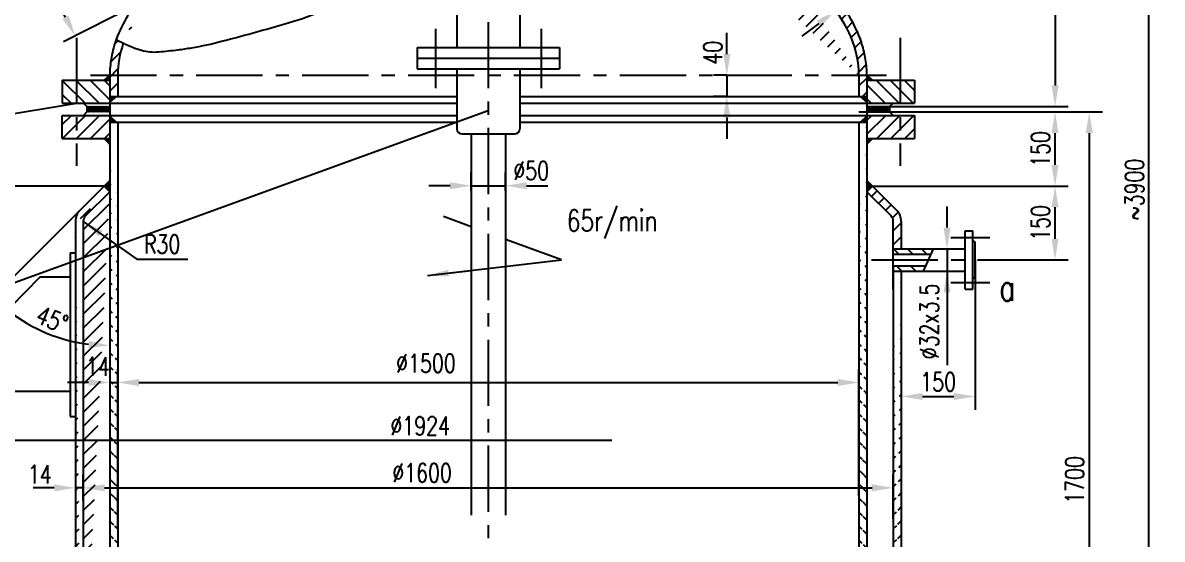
# Model space of a CAD drawing. Extents: x -8296 to 120, y 3711 to 9655.
# Drawn here: x -7070 to -4918, y 6531 to 7506 of the extents above; entities that cross this region are included whole.
import ezdxf

# ---------------------------------------------------------------- set-up
doc = ezdxf.new("R2010")
doc.units = 0
doc.header["$LTSCALE"] = 100
doc.header["$MEASUREMENT"] = 0
doc.linetypes.add('CENTER', pattern=[2, 1.25, -0.25, 0.25, -0.25])
doc.layers.get('0').update_dxf_attribs({"linetype": 'CONTINUOUS'})
doc.layers.get('DEFPOINTS').update_dxf_attribs({"linetype": 'CONTINUOUS'})
for name, color, linetype in [('1', 1, 'CENTER'), ('4', 7, 'CONTINUOUS'), ('5', 6, 'CONTINUOUS')]:
    doc.layers.add(name, color=color, linetype=linetype)
doc.styles.add('ROMANS', font='romans', dxfattribs={"width": 0.75})
doc.styles.get("Standard").update_dxf_attribs({"font": 'txt', "width": 0.75, "bigfont": 'hztxt'})
doc.dimstyles.new('ISO-25', dxfattribs={"dimtxt": 3, "dimasz": 2.5, "dimexe": 1.25, "dimexo": 0, "dimtad": 1, "dimdsep": 46, "dimtxsty": 'Standard', "dimcen": 2.5, "dimadec": 0, "dimazin": 0, "dimtfac": 1, "dimtmove": 0, "dimatfit": 3, "dimfxl": 0, "dimarcsym": 0})
doc.dimstyles.get("Standard").update_dxf_attribs({"dimtxt": 0.18, "dimasz": 0.18, "dimexe": 0.18, "dimexo": 0.0625, "dimgap": 0.09, "dimtad": 0, "dimtih": 1, "dimtoh": 1, "dimdec": 4, "dimzin": 0, "dimdsep": 46, "dimtxsty": 'Standard', "dimcen": 0.09, "dimadec": 0, "dimazin": 0, "dimtfac": 1, "dimtdec": 4, "dimtofl": 0, "dimtmove": 0, "dimatfit": 3, "dimfxl": 0, "dimtolj": 1, "dimtzin": 0, "dimarcsym": 0})
pattern_1 = [(45, (-1491.812829333329, -42.4829547601712), (-13.25825214724776, 13.25825214724777), [])]
pattern_2 = [(135, (-1491.812829333329, -42.4829547601712), (-13.25825214724777, -13.25825214724776), [])]
pattern_3 = [(45, (-1491.812829333329, -42.4829547601712), (-0.8838834764831843, 0.8838834764831844), []), (135, (-1491.812829333329, -42.4829547601712), (-0.8838834764831844, -0.8838834764831843), [])]

# ---------------------------------------------------------------- blocks, each defined once
blk = doc.blocks.new('*D1')
at = {"layer": '5', "color": 0, "lineweight": -2}
for p, q in [((-6223.390262333329, 7188.661014239829), (-6223.390262333329, 7223.546103239829)), ((-6158.710262333327, 7188.661014239829), (-6158.710262333327, 7223.546103239829)), ((-6263.390262333329, 7198.546103239829), (-6303.390262333329, 7198.546103239829)), ((-6223.390262333329, 7198.546103239829), (-6158.710262333327, 7198.546103239829)), ((-6118.710262333327, 7198.546103239829), (-6078.710262333327, 7198.546103239829))]:
    blk.add_line(p, q, dxfattribs=at)
at = {"layer": '5', "color": 0}
for points in [[(-6263.390262333329, 7205.212769906496), (-6263.390262333329, 7191.879436573162), (-6223.390262333329, 7198.546103239829)], [(-6118.710262333327, 7205.212769906496), (-6118.710262333327, 7191.879436573162), (-6158.710262333327, 7198.546103239829)]]:
    blk.add_solid(points, dxfattribs=at)
at = {"layer": 'DEFPOINTS', "color": 0}
for p in [(-6223.390262333329, 7188.661014239829), (-6158.710262333327, 7198.546103239829), (-6158.710262333327, 7188.661014239829)]:
    blk.add_point(p, dxfattribs=at)
at = {"layer": '5', "color": 0, "insert": (-6110.077160333327, 7227.036592239829), "char_height": 35, "attachment_point": 5, "style": 'ROMANS'}
blk.add_mtext('\\A1;%%c50', dxfattribs=at)
blk = doc.blocks.new('*D8')
at = {"layer": '5', "color": 0, "lineweight": -2}
for p, q in [((-6891.050262333327, 6554.36632473158), (-6891.050262333327, 6851.886515239828)), ((-5491.050262333329, 6612.774060928835), (-5491.050262333329, 6851.886515239828)), ((-6851.050262333327, 6826.886515239828), (-5531.050262333329, 6826.886515239828))]:
    blk.add_line(p, q, dxfattribs=at)
at = {"layer": '5', "color": 0}
for points in [[(-6851.050262333327, 6833.553181906495), (-6851.050262333327, 6820.219848573161), (-6891.050262333327, 6826.886515239828)], [(-5531.050262333329, 6833.553181906495), (-5531.050262333329, 6820.219848573161), (-5491.050262333329, 6826.886515239828)]]:
    blk.add_solid(points, dxfattribs=at)
at = {"layer": 'DEFPOINTS', "color": 0}
for p in [(-5491.050262333329, 6826.886515239828), (-5491.050262333329, 6612.774060928835), (-6891.050262333327, 6554.36632473158)]:
    blk.add_point(p, dxfattribs=at)
at = {"layer": '5', "color": 0, "insert": (-6308.853445333327, 6863.193685239828), "char_height": 35, "attachment_point": 5, "style": 'ROMANS'}
blk.add_mtext('\\A1;%%c1500', dxfattribs=at)
blk = doc.blocks.new('*D9')
at = {"layer": '5', "color": 0, "lineweight": -2}
for p, q in [((-6891.050262333327, 6826.886515239828), (-6891.050262333327, 6851.886515239828)), ((-6946.050262333327, 6826.886515239828), (-6986.050262333327, 6826.886515239828)), ((-6906.050262333327, 6832.092056615066), (-6906.050262333327, 6801.886515239828)), ((-6906.050262333327, 6826.886515239828), (-6891.050262333327, 6826.886515239828)), ((-6851.050262333327, 6826.886515239828), (-6811.050262333327, 6826.886515239828))]:
    blk.add_line(p, q, dxfattribs=at)
at = {"layer": '5', "color": 0}
for points in [[(-6946.050262333327, 6833.553181906495), (-6946.050262333327, 6820.219848573161), (-6906.050262333327, 6826.886515239828)], [(-6851.050262333327, 6833.553181906495), (-6851.050262333327, 6820.219848573161), (-6891.050262333327, 6826.886515239828)]]:
    blk.add_solid(points, dxfattribs=at)
at = {"layer": 'DEFPOINTS', "color": 0}
for p in [(-6906.050262333327, 6832.092056615066), (-6891.050262333327, 6826.886515239828), (-6891.050262333327, 6826.886515239828)]:
    blk.add_point(p, dxfattribs=at)
at = {"layer": '5', "color": 0, "insert": (-6928.480783333327, 6857.056830239829), "char_height": 35, "attachment_point": 5, "style": 'ROMANS'}
blk.add_mtext('\\A1;14', dxfattribs=at)
blk = doc.blocks.new('*D10')
at = {"layer": '5', "color": 0, "lineweight": -2}
for p, q in [((-6956.050262333329, 6604.1622729408), (-6956.050262333329, 6652.945834239829)), ((-5426.050262333327, 6569.688519565563), (-5426.050262333327, 6652.945834239829)), ((-6916.050262333329, 6627.945834239829), (-5466.050262333327, 6627.945834239829))]:
    blk.add_line(p, q, dxfattribs=at)
at = {"layer": '5', "color": 0}
for points in [[(-6916.050262333329, 6634.612500906496), (-6916.050262333329, 6621.279167573162), (-6956.050262333329, 6627.945834239829)], [(-5466.050262333327, 6634.612500906496), (-5466.050262333327, 6621.279167573162), (-5426.050262333327, 6627.945834239829)]]:
    blk.add_solid(points, dxfattribs=at)
at = {"layer": 'DEFPOINTS', "color": 0}
for p in [(-5426.050262333327, 6627.945834239829), (-6956.050262333329, 6604.1622729408), (-5426.050262333327, 6569.688519565563)]:
    blk.add_point(p, dxfattribs=at)
at = {"layer": '5', "color": 0, "insert": (-6316.245695333328, 6656.440672239829), "char_height": 35, "attachment_point": 5, "style": 'ROMANS'}
blk.add_mtext('\\A1;%%c1600', dxfattribs=at)
blk = doc.blocks.new('*D11')
at = {"layer": '5', "color": 0, "lineweight": -2}
for p, q in [((-6956.050262333329, 6627.945834239829), (-6956.050262333329, 6652.945834239829)), ((-6971.050262333327, 6633.1997599408), (-6971.050262333327, 6602.945834239829)), ((-7011.050262333327, 6627.945834239829), (-7051.050262333327, 6627.945834239829)), ((-6956.050262333329, 6627.945834239829), (-6971.050262333327, 6627.945834239829)), ((-6916.050262333329, 6627.945834239829), (-6876.050262333329, 6627.945834239829))]:
    blk.add_line(p, q, dxfattribs=at)
at = {"layer": '5', "color": 0}
for points in [[(-7011.050262333327, 6634.612500906496), (-7011.050262333327, 6621.279167573162), (-6971.050262333327, 6627.945834239829)], [(-6916.050262333329, 6634.612500906496), (-6916.050262333329, 6621.279167573162), (-6956.050262333329, 6627.945834239829)]]:
    blk.add_solid(points, dxfattribs=at)
at = {"layer": 'DEFPOINTS', "color": 0}
for p in [(-6971.050262333327, 6633.1997599408), (-6971.050262333327, 6627.945834239829), (-6956.050262333329, 6627.945834239829)]:
    blk.add_point(p, dxfattribs=at)
at = {"layer": '5', "color": 0, "insert": (-7038.243673333327, 6653.551335239828), "char_height": 35, "attachment_point": 5, "style": 'ROMANS'}
blk.add_mtext('\\A1;14', dxfattribs=at)
blk = doc.blocks.new('*D12')
at = {"layer": '5', "color": 0, "lineweight": -2}
for p, q in [((-6916.656864051125, 7197.858074239827), (-7348.214846143637, 7197.858074239827)), ((-7323.214846143637, 7157.858074239827), (-7323.214846143637, 6837.858074239842)), ((-7232.05026233333, 6797.858074239842), (-7348.214846143637, 6797.858074239842))]:
    blk.add_line(p, q, dxfattribs=at)
at = {"layer": '5', "color": 0}
for points in [[(-7329.881512810304, 7157.858074239827), (-7316.54817947697, 7157.858074239827), (-7323.214846143637, 7197.858074239827)], [(-7329.881512810304, 6837.858074239842), (-7316.54817947697, 6837.858074239842), (-7323.214846143637, 6797.858074239842)]]:
    blk.add_solid(points, dxfattribs=at)
at = {"layer": 'DEFPOINTS', "color": 0}
for p in [(-6916.656864051125, 7197.858074239827), (-7323.214846143637, 6797.858074239842), (-7232.05026233333, 6797.858074239842)]:
    blk.add_point(p, dxfattribs=at)
at = {"layer": '5', "color": 0, "insert": (-7350.714846143639, 6997.858074239833), "char_height": 35, "attachment_point": 5, "rotation": 90, "style": 'ROMANS'}
blk.add_mtext('\\A1;400', dxfattribs=at)
blk = doc.blocks.new('*D13')
at = {"layer": '5', "color": 0, "lineweight": -2}
blk.add_line((-6962.263465768922, 7152.251472522029), (-7144.297912380003, 6970.217025910946), dxfattribs=at)
blk.add_arc((-6906.050262333326, 7208.464675957624), 311.9330578995308, 232.3522324213739, 262.6477675786262, dxfattribs=at)
at = {"layer": '5', "color": 0}
for points in [[(-7100.982783512891, 6956.475511441578), (-7092.178586504417, 6966.488697388806), (-7126.620242850341, 6987.894695440611)], [(-6945.540517471321, 6905.749220435095), (-6946.395401748295, 6892.443321342935), (-6906.050262333327, 6896.531618058094)]]:
    blk.add_solid(points, dxfattribs=at)
at = {"layer": 'DEFPOINTS', "color": 0}
for p in [(-6906.050262333327, 7492.839984957624), (-6906.050262333326, 7208.464675957624), (-6962.263465768922, 7152.251472522029), (-7062.016791283093, 6938.322723536468), (-6906.050262333328, 6008.464675957626)]:
    blk.add_point(p, dxfattribs=at)
at = {"layer": '5', "color": 0, "insert": (-7014.898081208419, 6945.68279539465), "char_height": 35, "attachment_point": 5, "rotation": 337.49999999999955, "style": 'ROMANS'}
blk.add_mtext('\\A1;45°', dxfattribs=at)
blk = doc.blocks.new('*D14')
at = {"layer": '5', "color": 0, "lineweight": -2}
for p, q in [((-7007.870067486721, 7197.858074239827), (-7445.810391333328, 7197.858074239827)), ((-7420.810391333328, 7157.858074239827), (-7420.810391333329, 5947.858074239828)), ((-6935.418798333329, 5907.858074239828), (-7445.810391333329, 5907.858074239828))]:
    blk.add_line(p, q, dxfattribs=at)
at = {"layer": '5', "color": 0}
for points in [[(-7427.477057999995, 7157.858074239827), (-7414.143724666661, 7157.858074239827), (-7420.810391333328, 7197.858074239827)], [(-7427.477057999996, 5947.858074239828), (-7414.143724666662, 5947.858074239828), (-7420.810391333329, 5907.858074239828)]]:
    blk.add_solid(points, dxfattribs=at)
at = {"layer": 'DEFPOINTS', "color": 0}
for p in [(-7007.870067486721, 7197.858074239827), (-7420.810391333329, 5907.858074239828), (-6935.418798333329, 5907.858074239828)]:
    blk.add_point(p, dxfattribs=at)
at = {"layer": '5', "color": 0, "insert": (-7448.31039133333, 6552.858074239827), "char_height": 35, "attachment_point": 5, "rotation": 90, "style": 'ROMANS'}
blk.add_mtext('\\A1;1290', dxfattribs=at)
blk = doc.blocks.new('*D15')
at = {"layer": '5', "color": 0, "lineweight": -2}
for p, q in [((-5324.634252333326, 7119.464675957624), (-5324.634252333326, 7159.464675957624)), ((-5327.674710333327, 7079.464675957624), (-5299.634252333326, 7079.464675957624)), ((-5324.634252333326, 7079.464675957624), (-5324.634252333326, 7037.464675957625)), ((-5327.674710333327, 7037.464675957625), (-5299.634252333326, 7037.464675957625)), ((-5324.634252333326, 6997.464675957625), (-5324.634252333326, 6957.464675957625))]:
    blk.add_line(p, q, dxfattribs=at)
at = {"layer": '5', "color": 0}
for points in [[(-5331.300918999993, 7119.464675957624), (-5317.967585666659, 7119.464675957624), (-5324.634252333326, 7079.464675957624)], [(-5331.300918999993, 6997.464675957625), (-5317.967585666659, 6997.464675957625), (-5324.634252333326, 7037.464675957625)]]:
    blk.add_solid(points, dxfattribs=at)
at = {"layer": 'DEFPOINTS', "color": 0}
for p in [(-5327.674710333327, 7079.464675957624), (-5327.674710333327, 7037.464675957625), (-5324.634252333326, 7037.464675957625)]:
    blk.add_point(p, dxfattribs=at)
at = {"layer": '5', "color": 0, "insert": (-5358.105413333327, 6942.201922239828), "char_height": 35, "attachment_point": 5, "rotation": 90, "style": 'ROMANS'}
blk.add_mtext('\\A1;%%C32x3.5', dxfattribs=at)
blk = doc.blocks.new('*D16')
at = {"layer": '5', "color": 0, "lineweight": -2}
for p, q in [((-5271.602875333327, 7058.464675957624), (-5271.602875333327, 6775.512427239829)), ((-5411.050262333327, 7016.112390160979), (-5411.050262333327, 6775.512427239829)), ((-5371.050262333327, 6800.512427239829), (-5311.602875333327, 6800.512427239829))]:
    blk.add_line(p, q, dxfattribs=at)
at = {"layer": '5', "color": 0}
for points in [[(-5371.050262333327, 6807.179093906496), (-5371.050262333327, 6793.845760573162), (-5411.050262333327, 6800.512427239829)], [(-5311.602875333327, 6807.179093906496), (-5311.602875333327, 6793.845760573162), (-5271.602875333327, 6800.512427239829)]]:
    blk.add_solid(points, dxfattribs=at)
at = {"layer": 'DEFPOINTS', "color": 0}
for p in [(-5271.602875333327, 7058.464675957624), (-5411.050262333327, 7016.112390160979), (-5271.602875333327, 6800.512427239829)]:
    blk.add_point(p, dxfattribs=at)
at = {"layer": '5', "color": 0, "insert": (-5341.326568833327, 6828.012427239829), "char_height": 35, "attachment_point": 5, "style": 'ROMANS'}
blk.add_mtext('\\A1;150', dxfattribs=at)
blk = doc.blocks.new('*D17')
at = {"layer": '5', "color": 0, "lineweight": -2}
for p, q in [((-5465.443660615529, 7197.858074239826), (-5095.619142333328, 7197.858074239826)), ((-5120.619142333328, 7098.464675957624), (-5120.619142333328, 7157.858074239826)), ((-5218.318205511641, 7058.464675957624), (-5095.619142333328, 7058.464675957624))]:
    blk.add_line(p, q, dxfattribs=at)
at = {"layer": '5', "color": 0}
for points in [[(-5127.285808999995, 7157.858074239826), (-5113.952475666661, 7157.858074239826), (-5120.619142333328, 7197.858074239826)], [(-5127.285808999995, 7098.464675957624), (-5113.952475666661, 7098.464675957624), (-5120.619142333328, 7058.464675957624)]]:
    blk.add_solid(points, dxfattribs=at)
at = {"layer": 'DEFPOINTS', "color": 0}
for p in [(-5465.443660615529, 7197.858074239826), (-5120.619142333328, 7197.858074239826), (-5218.318205511641, 7058.464675957624)]:
    blk.add_point(p, dxfattribs=at)
at = {"layer": '5', "color": 0, "insert": (-5148.119142333329, 7128.161375098724), "char_height": 35, "attachment_point": 5, "rotation": 90, "style": 'ROMANS'}
blk.add_mtext('\\A1;150', dxfattribs=at)
blk = doc.blocks.new('*D18')
at = {"layer": '5', "color": 0, "lineweight": -2}
for p, q in [((-5491.479056333326, 7337.858074239829), (-5095.619142333328, 7337.858074239829)), ((-5120.619142333328, 7237.858074239826), (-5120.619142333328, 7297.858074239829)), ((-5154.534455333327, 7197.858074239826), (-5095.619142333328, 7197.858074239826))]:
    blk.add_line(p, q, dxfattribs=at)
at = {"layer": '5', "color": 0}
for points in [[(-5127.285808999995, 7297.858074239829), (-5113.952475666661, 7297.858074239829), (-5120.619142333328, 7337.858074239829)], [(-5127.285808999995, 7237.858074239826), (-5113.952475666661, 7237.858074239826), (-5120.619142333328, 7197.858074239826)]]:
    blk.add_solid(points, dxfattribs=at)
at = {"layer": 'DEFPOINTS', "color": 0}
for p in [(-5491.479056333326, 7337.858074239829), (-5120.619142333328, 7337.858074239829), (-5154.534455333327, 7197.858074239826)]:
    blk.add_point(p, dxfattribs=at)
at = {"layer": '5', "color": 0, "insert": (-5148.119142333329, 7267.858074239826), "char_height": 35, "attachment_point": 5, "rotation": 90, "style": 'ROMANS'}
blk.add_mtext('\\A1;150', dxfattribs=at)
blk = doc.blocks.new('*D19')
at = {"layer": '5', "color": 0, "lineweight": -2}
for p, q in [((-5586.05026233333, 7818.975550990776), (-5095.619142333328, 7818.975550990776)), ((-5120.619142333328, 7778.975550990776), (-5120.619142333328, 7387.858074239829)), ((-5476.050262333327, 7347.858074239829), (-5095.619142333328, 7347.858074239829))]:
    blk.add_line(p, q, dxfattribs=at)
at = {"layer": '5', "color": 0}
for points in [[(-5127.285808999995, 7778.975550990776), (-5113.952475666661, 7778.975550990776), (-5120.619142333328, 7818.975550990776)], [(-5127.285808999995, 7387.858074239829), (-5113.952475666661, 7387.858074239829), (-5120.619142333328, 7347.858074239829)]]:
    blk.add_solid(points, dxfattribs=at)
at = {"layer": 'DEFPOINTS', "color": 0}
for p in [(-5586.05026233333, 7818.975550990776), (-5476.050262333327, 7347.858074239829), (-5120.619142333328, 7347.858074239829)]:
    blk.add_point(p, dxfattribs=at)
at = {"layer": '5', "color": 0, "insert": (-5148.119142333328, 7583.416812615302), "char_height": 35, "attachment_point": 5, "rotation": 90, "style": 'ROMANS'}
blk.add_mtext('\\A1;440', dxfattribs=at)
blk = doc.blocks.new('*D21')
at = {"layer": '5', "color": 0, "lineweight": -2}
for p, q in [((-5095.619142333328, 7337.858074239829), (-5030.940290333328, 7337.858074239829)), ((-5055.940290333328, 7297.858074239829), (-5055.940290333328, 5987.858074239829)), ((-5553.123246333329, 5947.858074239829), (-5030.940290333328, 5947.858074239829))]:
    blk.add_line(p, q, dxfattribs=at)
at = {"layer": '5', "color": 0}
for points in [[(-5062.606956999995, 7297.858074239829), (-5049.273623666661, 7297.858074239829), (-5055.940290333328, 7337.858074239829)], [(-5062.606956999995, 5987.858074239829), (-5049.273623666661, 5987.858074239829), (-5055.940290333328, 5947.858074239829)]]:
    blk.add_solid(points, dxfattribs=at)
at = {"layer": 'DEFPOINTS', "color": 0}
for p in [(-5095.619142333328, 7337.858074239829), (-5553.123246333329, 5947.858074239829), (-5055.940290333328, 5947.858074239829)]:
    blk.add_point(p, dxfattribs=at)
at = {"layer": '5', "color": 0, "insert": (-5083.440290333329, 6642.858074239828), "char_height": 35, "attachment_point": 5, "rotation": 90, "style": 'ROMANS'}
blk.add_mtext('\\A1;1700', dxfattribs=at)
blk = doc.blocks.new('*D27')
at = {"layer": '5', "color": 0, "lineweight": -2}
for p, q in [((-5740.530327333327, 7447.233383239828), (-5740.530327333327, 7487.233383239828)), ((-5740.530327333327, 7407.233383239828), (-5765.530327333327, 7407.233383239828)), ((-5740.530327333327, 7407.233383239828), (-5740.530327333327, 7367.233383239829)), ((-5740.530327333327, 7367.233383239829), (-5765.530327333327, 7367.233383239829)), ((-5740.530327333327, 7327.233383239829), (-5740.530327333327, 7287.233383239829))]:
    blk.add_line(p, q, dxfattribs=at)
at = {"layer": '5', "color": 0}
for points in [[(-5747.196993999994, 7447.233383239828), (-5733.86366066666, 7447.233383239828), (-5740.530327333327, 7407.233383239828)], [(-5747.196993999994, 7327.233383239829), (-5733.86366066666, 7327.233383239829), (-5740.530327333327, 7367.233383239829)]]:
    blk.add_solid(points, dxfattribs=at)
at = {"layer": 'DEFPOINTS', "color": 0}
for p in [(-5740.530327333327, 7407.233383239828), (-5740.530327333327, 7367.233383239829), (-5740.530327333327, 7367.233383239829)]:
    blk.add_point(p, dxfattribs=at)
at = {"layer": '5', "color": 0, "insert": (-5767.024727333326, 7449.736982239829), "char_height": 35, "attachment_point": 5, "rotation": 90, "style": 'ROMANS'}
blk.add_mtext('\\A1;40', dxfattribs=at)
blk = doc.blocks.new('*D28')
at = {"layer": '5', "color": 0, "lineweight": -2}
for p, q in [((-5490.501430041521, 7561.626664061432), (-5458.367645137252, 7585.447240623014)), ((-5522.635214945781, 7537.806087499839), (-5537.523075296777, 7557.889703065017)), ((-5534.685384238767, 7528.87337132343), (-5549.573244589764, 7548.956986888607)), ((-5534.685384238775, 7528.87337132344), (-5522.635214945788, 7537.806087499849)), ((-5566.819169143043, 7505.052794761858), (-5598.952954047311, 7481.232218200274))]:
    blk.add_line(p, q, dxfattribs=at)
at = {"layer": '5', "color": 0}
for points in [[(-5494.471526135118, 7566.98229487881), (-5486.531333947923, 7556.271033244055), (-5522.635214945788, 7537.806087499849)], [(-5570.78926523664, 7510.408425579235), (-5562.849073049446, 7499.69716394448), (-5534.685384238775, 7528.87337132344)]]:
    blk.add_solid(points, dxfattribs=at)
at = {"layer": 'DEFPOINTS', "color": 0}
for p in [(-5522.635214945781, 7537.806087499839), (-5522.635214945788, 7537.806087499849), (-5534.685384238767, 7528.87337132343)]:
    blk.add_point(p, dxfattribs=at)
at = {"layer": '5', "color": 0, "insert": (-5512.384013333327, 7586.465713239828), "char_height": 35, "attachment_point": 5, "rotation": 36.549312202084224, "style": 'ROMANS'}
blk.add_mtext('\\A1;14', dxfattribs=at)
blk = doc.blocks.new('*D33')
at = {"layer": '5', "color": 0, "lineweight": -2}
for p, q in [((-5848.875466333327, 9016.924177916144), (-4918.169495333328, 9016.924177916144)), ((-4943.169495333329, 5405.361029363767), (-4943.169495333328, 8976.924177916144)), ((-6349.977095394799, 5365.361029363768), (-4918.169495333329, 5365.361029363767))]:
    blk.add_line(p, q, dxfattribs=at)
at = {"layer": '5', "color": 0}
for points in [[(-4949.836161999995, 8976.924177916144), (-4936.502828666661, 8976.924177916144), (-4943.169495333328, 9016.924177916144)], [(-4949.836161999996, 5405.361029363767), (-4936.502828666662, 5405.361029363767), (-4943.169495333329, 5365.361029363767)]]:
    blk.add_solid(points, dxfattribs=at)
at = {"layer": 'DEFPOINTS', "color": 0}
for p in [(-5848.875466333327, 9016.924177916144), (-4943.169495333328, 9016.924177916144), (-6349.977095394799, 5365.361029363768)]:
    blk.add_point(p, dxfattribs=at)
at = {"layer": '5', "color": 0, "insert": (-4970.66949533333, 7191.142603639953), "char_height": 35, "attachment_point": 5, "rotation": 90, "style": 'ROMANS'}
blk.add_mtext('\\A1;~3900', dxfattribs=at)
blk = doc.blocks.new('*D34')
at = {"layer": '5', "color": 0, "lineweight": -2}
for p, q in [((-6926.702487000173, 7672.756811341986), (-7061.958886056806, 7603.617637761625)), ((-6989.631679291932, 7517.051043964761), (-7021.49242215598, 7579.379954304593)), ((-6858.429466577213, 7539.19486061377), (-6993.685865633846, 7470.055687033409))]:
    blk.add_line(p, q, dxfattribs=at)
at = {"layer": '5', "color": 0}
for points in [[(-7015.556335456949, 7582.414310767836), (-7027.428508855011, 7576.345597841351), (-7039.698560935437, 7614.996474498785)], [(-6983.695592592901, 7520.085400428004), (-6995.567765990963, 7514.016687501518), (-6971.425540512477, 7481.434523770569)]]:
    blk.add_solid(points, dxfattribs=at)
at = {"layer": 'DEFPOINTS', "color": 0}
for p in [(-6926.702487000173, 7672.756811341986), (-7039.698560935437, 7614.996474498785), (-6858.429466577213, 7539.19486061377)]:
    blk.add_point(p, dxfattribs=at)
at = {"layer": '5', "color": 0, "insert": (-6981.07569309045, 7560.732219545553), "char_height": 35, "attachment_point": 5, "rotation": 297.07480915937407, "style": 'ROMANS'}
blk.add_mtext('\\A1;150', dxfattribs=at)

msp = doc.modelspace()

# ---------------------------------------------------------------- hatches: boundary and pattern name
at = {"layer": '5'}
h = msp.add_hatch(dxfattribs=at)
h.set_pattern_fill('ANSI31', color=256, scale=150, style=0)
h.set_pattern_definition(pattern_1)
edge = h.paths.add_edge_path()
edge.add_spline(control_points=[(-5476.050262333327, 7407.233383239829), (-5476.050262333327, 7417.124034384598), (-5476.823751297661, 7427.01444779472), (-5479.903300863545, 7446.693797969184), (-5482.209077335297, 7456.482403715886), (-5488.313953260615, 7475.869085477074), (-5492.112701101541, 7485.467119035846), (-5503.6388310576, 7509.617421116627), (-5512.377279391822, 7523.985178690823), (-5533.097178733318, 7551.902060878762), (-5545.078504372712, 7565.452698030174), (-5572.062005893296, 7591.59461908405), (-5587.064657364161, 7604.186525796711), (-5614.084150579358, 7624.03844138317), (-5625.292000887937, 7631.614391046047), (-5637.050262333334, 7638.944670412486)], knot_values=[3.141592653589793, 3.141592653589793, 3.141592653589793, 3.141592653589793, 3.219676741574805, 3.219676741574805, 3.297760829559817, 3.297760829559817, 3.375844917544828, 3.375844917544828, 3.496939602324865, 3.496939602324865, 3.618034287104902, 3.618034287104902, 3.739128971884939, 3.739128971884939, 3.817574721738372, 3.817574721738372, 3.817574721738372, 3.817574721738372], degree=3, periodic=0)
edge.add_line((-5637.050262333336, 7638.944670412487), (-5637.050262333334, 7621.174964051043))
edge.add_ellipse((-6191.050262333327, 7407.233383239829), major_axis=(-700, 0), ratio=0.5, start_angle=180, end_angle=217.6807851702416, ccw=False)
edge.add_line((-5491.050262333327, 7407.23338323983), (-5476.050262333327, 7407.233383239829))
h = msp.add_hatch(dxfattribs=at)
h.set_pattern_fill('ANSI31', color=256, scale=150, style=0)
h.set_pattern_definition(pattern_1)
edge = h.paths.add_edge_path()
edge.add_arc((-6783.453393887463, 7669.794926641124), 224.0893764811876, 240.4677980733066, 244.34072154174788, ccw=False)
edge.add_spline(control_points=[(-6893.909881839476, 7474.819510444531), (-6896.32354169364, 7468.16683451216), (-6898.385229674674, 7461.46402822032), (-6903.115566034407, 7442.721158774913), (-6905.001602991937, 7430.599622924759), (-6905.939867723908, 7414.711390260658), (-6906.050262333327, 7410.972387693927), (-6906.050262333327, 7407.233383239829)], knot_values=[6.103734962634404, 6.103734962634404, 6.103734962634404, 6.103734962634404, 6.157658504409798, 6.157658504409798, 6.253666850963025, 6.253666850963025, 6.283185307179586, 6.283185307179586, 6.283185307179586, 6.283185307179586], degree=3, periodic=0)
edge.add_line((-6906.050262333327, 7407.233383239831), (-6891.050262333328, 7407.233383239831))
edge.add_ellipse((-6191.050262333327, 7407.233383239829), major_axis=(-700, 0), ratio=0.5, start_angle=350.0342614869863, end_angle=360, ccw=False)
h.paths.add_polyline_path([(-6891.050262333327, 7407.23338323983), (-6906.050262333329, 7407.233383239831), (-6906.05026233333, 7367.233383239831), (-6891.050262333329, 7367.23338323983)])
h = msp.add_hatch(dxfattribs=at)
h.set_pattern_fill('ANSI31', color=256, scale=150, angle=90, style=0)
h.set_pattern_definition(pattern_2)
edge = h.paths.add_edge_path()
edge.add_line((-6891.050262333327, 7318.482765239827), (-6891.050262333327, 5922.858074239829))
edge.add_line((-6906.050262333327, 7407.233383239827), (-6906.050262333327, 5922.858074239829))
h = msp.add_hatch(dxfattribs=at)
h.set_pattern_fill('ANSI31', color=256, scale=150, style=0)
h.set_pattern_definition(pattern_1)
h.paths.add_polyline_path([(-5476.050262333327, 7407.233383239829), (-5491.050262333327, 7407.233383239828), (-5491.050262333327, 7367.233383239828), (-5476.050262333327, 7367.233383239827)])
h = msp.add_hatch(dxfattribs=at)
h.set_pattern_fill('ANSI31', color=256, scale=150, angle=90, style=0)
h.set_pattern_definition(pattern_2)
edge = h.paths.add_edge_path()
edge.add_line((-5476.050262333327, 7407.23338323983), (-5476.050262333327, 5922.858074239829))
edge.add_line((-5491.050262333327, 7318.482765239826), (-5491.050262333327, 5922.858074239829))
h = msp.add_hatch(dxfattribs=at)
h.set_pattern_fill('ANSI31', color=256, scale=150, angle=90, style=0)
h.set_pattern_definition(pattern_2)
h.paths.add_polyline_path([(-6968.917883333328, 7397.858074239829), (-6995.839246333329, 7397.85807423983), (-6995.839246333329, 7354.23338323983), (-6968.917883333326, 7354.23338323983)])
h.paths.add_polyline_path([(-6906.050262333329, 7397.85807423983), (-6968.917883333328, 7397.858074239828), (-6968.917883333328, 7354.233383239831), (-6906.050262333327, 7354.233383239828)])
h = msp.add_hatch(dxfattribs=at)
h.set_pattern_fill('ANSI31', color=256, scale=150, angle=90, style=0)
h.set_pattern_definition(pattern_2)
h.paths.add_polyline_path([(-5413.182641333329, 7397.858074239829), (-5476.050262333327, 7397.858074239829), (-5476.050262333327, 7354.233383239829), (-5413.182641333329, 7354.233383239828)])
h.paths.add_polyline_path([(-5386.261278333328, 7397.858074239829), (-5413.182641333329, 7397.858074239829), (-5413.182641333329, 7354.233383239829), (-5386.261278333328, 7354.233383239829)])
h = msp.add_hatch(dxfattribs=at)
h.set_pattern_fill('ANSI37', color=256, scale=10, style=0)
h.set_pattern_definition(pattern_3)
h.paths.add_polyline_path([(-6906.050262333327, 7347.858074239827), (-6949.110407333326, 7347.858074239827), (-6949.110407333324, 7337.858074239826), (-6906.050262333327, 7337.858074239827)])
h = msp.add_hatch(dxfattribs=at)
h.set_pattern_fill('ANSI37', color=256, scale=10, style=0)
h.set_pattern_definition(pattern_3)
h.paths.add_polyline_path([(-5432.990117333329, 7347.858074239829), (-5476.050262333327, 7347.858074239828), (-5476.050262333327, 7337.858074239827), (-5432.990117333331, 7337.858074239829)])
h = msp.add_hatch(dxfattribs=at)
h.set_pattern_fill('ANSI31', color=256, scale=150, style=0)
h.set_pattern_definition(pattern_1)
h.paths.add_polyline_path([(-6906.050262333327, 7331.482765239825), (-6968.917883333326, 7331.482765239825), (-6968.917883333328, 7287.858074239828), (-6906.050262333327, 7287.858074239827)])
h.paths.add_polyline_path([(-6968.917883333328, 7331.482765239827), (-6995.839246333329, 7331.482765239826), (-6995.839246333329, 7287.858074239827), (-6968.917883333328, 7287.858074239826)])
h = msp.add_hatch(dxfattribs=at)
h.set_pattern_fill('ANSI31', color=256, scale=150, style=0)
h.set_pattern_definition(pattern_1)
h.paths.add_polyline_path([(-5413.182641333329, 7331.482765239827), (-5476.050262333327, 7331.482765239826), (-5476.050262333327, 7287.858074239827), (-5413.182641333329, 7287.858074239827)])
h.paths.add_polyline_path([(-5386.261278333328, 7331.482765239827), (-5413.182641333329, 7331.482765239827), (-5413.182641333329, 7287.858074239827), (-5386.261278333328, 7287.858074239828)])
h = msp.add_hatch(dxfattribs=at)
h.set_pattern_fill('ANSI31', color=256, scale=150, style=0)
h.set_pattern_definition(pattern_1)
edge = h.paths.add_edge_path()
edge.add_line((-6956.050262333329, 7131.038269086434), (-6956.050262333327, 5882.858074239829))
edge.add_line((-6971.050262333327, 7131.038269086434), (-6971.050262333327, 5882.858074239829))
edge.add_line((-6906.050262333327, 7187.251472522029), (-6951.656864051125, 7141.644870804232))
edge.add_line((-6906.050262333327, 7208.464675957624), (-6962.263465768923, 7152.25147252203))
edge.add_arc((-6941.050262333327, 7131.038269086434), 30, 135, 180)
edge.add_arc((-6941.050262333327, 7131.038269086434), 15, 135, 180)
h = msp.add_hatch(dxfattribs=at)
h.set_pattern_fill('ANSI31', color=256, scale=150, style=0)
h.set_pattern_definition([(45, (-1491.812829333329, 43.12364695762426), (-13.25825214724776, 13.25825214724777), [])])
h.paths.add_polyline_path([(-5465.443660615529, 7197.858074239827), (-5476.050262333327, 7187.251472522025), (-5430.443660615529, 7141.644870804231, -0.198912367379658), (-5426.050262333327, 7131.038269086433), (-5426.050262333329, 7079.464675957624), (-5411.050262333327, 7079.464675957624), (-5411.050262333327, 7131.038269086433, 0.1989123673796596), (-5419.83705889773, 7152.251472522029)])
h = msp.add_hatch(dxfattribs=at)
h.set_pattern_fill('ANSI31', color=256, scale=150, angle=90, style=0)
h.set_pattern_definition([(135, (-1491.812829333329, 43.12364695762426), (-13.25825214724777, -13.25825214724776), [])])
h.paths.add_polyline_path([(-5354.489843285708, 7069.464675957624), (-5349.988897333327, 7079.464675957624), (-5426.050262333327, 7079.464675957624), (-5426.050262333327, 7069.464675957623)])
h.paths.add_polyline_path([(-5426.050262333327, 7047.464675957622), (-5426.050262333327, 7037.464675957625), (-5368.892870333329, 7037.464675957625), (-5364.391924380947, 7047.464675957624)])
h = msp.add_hatch(dxfattribs=at)
h.set_pattern_fill('ANSI31', color=256, scale=150, style=0)
h.set_pattern_definition(pattern_1)
edge = h.paths.add_edge_path()
edge.add_line((-5411.050262333327, 7037.464675957624), (-5411.050262333327, 5882.858074239829))
edge.add_line((-5426.050262333327, 7045.431667368637), (-5426.050262333327, 5882.858074239829))

# ---------------------------------------------------------------- linework, layer by layer
for p, q in [((-6250.605912333329, 7546.850625239833), (-6250.605912333329, 7459.34656623983)), ((-6131.494612333328, 7546.85062523983), (-6131.494612333328, 7459.346566239829)), ((-6325.551670333327, 7459.34656623983), (-6056.548854333329, 7459.346566239829)), ((-6325.551670333327, 7459.34656623983), (-6325.551670333327, 7419.34656623983)), ((-6056.548854333329, 7459.34656623983), (-6056.548854333329, 7419.34656623983)), ((-6325.551670333327, 7439.34656623983), (-6056.548854333329, 7439.346566239829)), ((-6906.050262333327, 7407.233383239827), (-6906.050262333327, 5922.858074239829)), ((-6891.050262333327, 7407.233383239829), (-6891.050262333327, 7367.23338323983)), ((-6325.551670333327, 7419.34656623983), (-6056.548854333329, 7419.346566239829)), ((-6250.605912333329, 7419.346566239829), (-6250.605912333327, 7306.277551239828)), ((-6131.494612333328, 7419.346566239829), (-6131.494612333328, 7306.277551239828)), ((-5491.050262333327, 7407.233383239829), (-5491.050262333327, 7367.233383239828)), ((-5476.050262333327, 7407.23338323983), (-5476.050262333327, 5922.858074239829)), ((-6995.839246333329, 7397.858074239829), (-6906.050262333327, 7397.858074239829)), ((-6995.839246333329, 7397.858074239829), (-6995.839246333329, 7354.233383239829)), ((-5476.050262333327, 7397.858074239829), (-5386.261278333328, 7397.858074239829)), ((-5386.261278333328, 7397.858074239829), (-5386.261278333328, 7354.233383239829)), ((-6906.050262333327, 7367.23338323983), (-6250.605912333329, 7367.233383239829)), ((-6131.494612333328, 7367.233383239829), (-5585.539698946664, 7367.233383239828)), ((-5585.539698946664, 7367.233383239828), (-5476.050262333327, 7367.233383239828)), ((-6995.839246333329, 7354.23338323983), (-6250.605912333327, 7354.233383239829)), ((-6949.110407333326, 7347.858074239829), (-6955.485716333325, 7354.233383239829)), ((-6949.110407333326, 7347.858074239829), (-6949.110407333326, 7337.858074239827)), ((-6131.494612333328, 7354.233383239829), (-5568.811234559775, 7354.233383239829)), ((-5568.811234559775, 7354.233383239829), (-5386.261278333328, 7354.233383239829)), ((-5432.990117333327, 7347.858074239829), (-5426.614808333328, 7354.233383239829)), ((-5432.990117333331, 7347.858074239829), (-5432.990117333331, 7337.858074239829)), ((-6995.839246333329, 7287.858074239827), (-6995.839246333329, 7331.482765239827)), ((-6995.839246333329, 7331.482765239826), (-6250.605912333329, 7331.482765239829)), ((-6949.110407333326, 7337.858074239827), (-6955.485716333325, 7331.482765239827)), ((-6906.050262333327, 7318.482765239827), (-6250.605912333327, 7318.482765239827)), ((-6891.050262333327, 7318.482765239827), (-6891.050262333327, 5922.858074239829)), ((-6131.494612333328, 7331.482765239829), (-5534.101507, 7331.482765239826)), ((-6131.494612333328, 7318.482765239827), (-5535.353423546701, 7318.482765239825)), ((-5545.85724638071, 7331.482765239827), (-5386.261278333328, 7331.482765239827)), ((-5535.353423546701, 7318.482765239825), (-5476.050262333327, 7318.482765239826)), ((-5491.050262333327, 7318.482765239826), (-5491.050262333327, 5922.858074239829)), ((-5432.990117333327, 7337.858074239829), (-5426.614808333328, 7331.482765239829)), ((-5386.261278333328, 7331.482765239827), (-5386.261278333328, 7287.858074239827)), ((-6240.605912333327, 7296.277551239828), (-6141.494612333328, 7296.277551239828)), ((-6223.390262333329, 7296.277551239828), (-6223.390262333329, 6576.33549823982)), ((-6158.710262333327, 7296.277551239827), (-6158.710262333327, 6576.33549823982)), ((-6995.839246333329, 7287.858074239827), (-6906.050262333327, 7287.858074239827)), ((-5476.050262333327, 7287.858074239827), (-5386.261278333328, 7287.858074239827)), ((-6906.050262333327, 7208.464675957624), (-6962.263465768923, 7152.25147252203)), ((-6906.050262333327, 7187.251472522028), (-6916.656864051125, 7197.858074239827)), ((-5476.050262333327, 7208.464675957624), (-5419.83705889773, 7152.251472522029)), ((-5476.050262333327, 7187.251472522027), (-5465.443660615529, 7197.858074239826)), ((-6906.050262333327, 7187.251472522029), (-6951.656864051125, 7141.644870804232)), ((-5476.050262333329, 7187.251472522028), (-5430.443660615529, 7141.644870804231)), ((-6971.050262333327, 7131.038269086434), (-6971.050262333327, 5882.858074239829)), ((-6956.050262333329, 7131.038269086434), (-6956.050262333327, 5882.858074239829)), ((-5426.050262333327, 7003.464675957624), (-5426.050262333327, 7131.038269086433)), ((-5411.050262333327, 7131.038269086433), (-5411.050262333327, 7079.464675957624)), ((-5290.050262333327, 7003.464675957624), (-5290.050262333327, 7113.464675957624)), ((-5290.050262333327, 7113.464675957624), (-5276.050262333327, 7113.464675957624)), ((-5276.050262333327, 7003.464675957624), (-5276.050262333327, 7113.464675957624)), ((-5276.050262333327, 7094.927645957624), (-5271.602875333327, 7091.225835957622)), ((-5271.602875333327, 7025.703515957624), (-5271.602875333327, 7091.225835957622)), ((-6981.050262333327, 7071.874517957624), (-6971.050262333327, 7071.874517957625)), ((-6981.050262333329, 7071.874517957625), (-6981.050262333327, 6762.623482957627)), ((-5426.050262333327, 7079.464675957624), (-5290.050262333327, 7079.464675957624)), ((-5426.050262333329, 7069.464675957623), (-5354.489843285708, 7069.464675957624)), ((-5426.050262333327, 7047.464675957624), (-5364.391924380947, 7047.464675957624)), ((-5426.050262333327, 7045.431667368637), (-5426.050262333327, 5882.858074239829)), ((-7038.461064333327, 7025.858074239842), (-7232.050262333327, 6827.858074239842)), ((-6981.050262333329, 7025.858074239843), (-7038.461064333327, 7025.858074239842)), ((-5426.050262333327, 7037.464675957625), (-5290.050262333327, 7037.464675957625)), ((-5411.050262333327, 7037.464675957624), (-5411.050262333327, 5882.858074239829)), ((-5276.050262333327, 7022.001705957623), (-5271.602875333327, 7025.703515957625)), ((-5290.050262333327, 7003.464675957624), (-5276.050262333327, 7003.464675957624)), ((-6981.050262333329, 6809.858074239842), (-7232.050262333329, 6809.858074239842)), ((-6981.050262333327, 6762.623482957626), (-6971.050262333327, 6762.623482957625))]:
    msp.add_line(p, q)
for centre, radius, start, end in [((-6240.605912333327, 7306.277551239828), 10, 180, 270), ((-6141.494612333328, 7306.277551239828), 10, 270, 359.9999999999999), ((-6941.050262333327, 7131.038269086434), 30, 135, 180), ((-5441.050262333327, 7131.038269086433), 30, 7.016477563892661e-15, 45.00000000000001), ((-6941.050262333327, 7131.038269086434), 15, 135, 180), ((-5441.050262333327, 7131.038269086433), 15, 7.016477563892661e-15, 45.00000000000001)]:
    msp.add_arc(centre, radius, start, end)
at = {"layer": '1'}
for p, q in [((-6191.050262333327, 9107.665581239826), (-6191.050262333327, 5377.781631239827)), ((-6291.097325333329, 7494.897614239829), (-6291.097325333329, 7382.805125239828)), ((-6091.003199333329, 7494.897614239829), (-6091.003199333329, 7382.805125239828)), ((-6968.917883333328, 7478.054510239828), (-6968.917883333328, 7236.100438239829)), ((-5413.182641333329, 7478.054510239828), (-5413.182641333329, 7236.100438239829)), ((-6942.654062333328, 7407.23338323983), (-5439.216110333327, 7407.233383239828)), ((-5317.62568304981, 7100.964675957624), (-5243.664841222544, 7100.964675957624)), ((-5467.058484222543, 7058.464675957624), (-5218.318205511641, 7058.464675957624)), ((-5317.62568304981, 7015.964675957624), (-5243.664841222544, 7015.964675957623))]:
    msp.add_line(p, q, dxfattribs=at)
at = {"layer": '4'}
for major_axis, ratio, start_param, end_param in [((700, 5.091548927263491e-13), 0.4999999999999988, -1.332267629550188e-15, 0.8201071554059296), ((-700, 0), 0.5, 6.109250357734693, 6.283185307179586)]:
    msp.add_ellipse((-6191.050262333327, 7407.233383239829), major_axis=major_axis, ratio=ratio, start_param=start_param, end_param=end_param, dxfattribs=at)
for points, knots in [([(-5476.050262333327, 7407.233383239829), (-5476.050262333327, 7417.124034384598), (-5476.823751297661, 7427.01444779472), (-5479.903300863545, 7446.693797969184), (-5482.209077335297, 7456.482403715886), (-5488.313953260615, 7475.869085477074), (-5492.112701101541, 7485.467119035846), (-5503.6388310576, 7509.617421116627), (-5512.377279391822, 7523.985178690823), (-5533.097178733318, 7551.902060878762), (-5545.078504372712, 7565.452698030174), (-5572.062005893296, 7591.59461908405), (-5587.064657364161, 7604.186525796711), (-5614.084150579358, 7624.03844138317), (-5625.292000887937, 7631.614391046047), (-5668.581251424404, 7658.86888818504)], [3.141592653589793, 3.141592653589793, 3.141592653589793, 3.141592653589793, 3.219676741574805, 3.219676741574805, 3.297760829559817, 3.297760829559817, 3.375844917544828, 3.375844917544828, 3.496939602324865, 3.496939602324865, 3.618034287104902, 3.618034287104902, 3.739128971884939, 3.739128971884939, 3.817574721738372, 3.817574721738372, 3.817574721738372, 3.817574721738372]), ([(-6858.429466577212, 7539.194860613769), (-6868.495066777206, 7525.782116202754), (-6877.061340786548, 7511.988199622821), (-6891.018413916881, 7483.765461415361), (-6896.39903952587, 7469.333849692141), (-6903.115566034407, 7442.721158774913), (-6905.001602991937, 7430.599622924759), (-6905.939867723908, 7414.711390260658), (-6906.050262333327, 7410.972387693927), (-6906.050262333327, 7407.233383239829)], [5.924216869892446, 5.924216869892446, 5.924216869892446, 5.924216869892446, 6.040781037808963, 6.040781037808963, 6.157658504409798, 6.157658504409798, 6.253666850963025, 6.253666850963025, 6.283185307179586, 6.283185307179586, 6.283185307179586, 6.283185307179586])]:
    msp.add_open_spline(points, degree=3, knots=knots, dxfattribs=at)
at = {"layer": '5'}
for p, q in [((-7832.882666748159, 7213.358077117856), (-6968.917883333328, 7354.23338323983)), ((-7832.882666748159, 6744.724601117857), (-6191.050262333327, 7340.519999)), ((-6223.390262333327, 7121.03709577706), (-6275.586798767617, 7140.250093212445)), ((-5368.892870333328, 7037.464675957625), (-5349.988897333327, 7079.464675957624)), ((-5324.634252333326, 7037.464675957625), (-5324.634252333326, 6859.417026239828)), ((-7114.05026233333, 6717.686287), (-5957.722147000002, 6717.686287))]:
    msp.add_line(p, q, dxfattribs=at)
msp.add_lwpolyline([(-6893.909881839474, 7474.819510444531, 0.05812537897239177), (-6846.069299068746, 7454.631507189639, 0.09291365490971612), (-6813.571621592739, 7451.439825836143, 0.008911316363560226), (-6777.642655765434, 7455.234243000012, 0.01200524694921559), (-6751.112518333328, 7459.163874239828, 0.02079736085607199), (-6694.844392686588, 7471.312879450184, 0.008472390921562982), (-6558.752049333329, 7509.150710239828, 0.04613736403788775), (-6493.884459212852, 7535.084868689073, 0.04154957359643505), (-6428.005558076544, 7575.984548912708, 0.2861876332324568), (-6400.479802224214, 7645.979979667841, 0.1770103365652031), (-6459.399861640763, 7745.808675268827)], format="xyb", dxfattribs=at)
for points in [[(-6906.050262333327, 7397.858074239829), (-6918.810971333327, 7397.858074239828), (-6906.050262333327, 7410.003198239829)], [(-5476.050262333329, 7397.858074239829), (-5463.289553333329, 7397.858074239828), (-5476.050262333327, 7410.003198239829)], [(-6906.050262333327, 7367.23338323983), (-6891.050262333327, 7367.23338323983), (-6906.050262333327, 7354.23338323983)], [(-5476.050262333327, 7367.23338323983), (-5491.050262333327, 7367.23338323983), (-5476.050262333327, 7354.23338323983)], [(-6906.050262333327, 7331.482765239826), (-6891.050262333327, 7318.482765239827), (-6906.050262333327, 7318.482765239827)], [(-5476.050262333327, 7331.482765239826), (-5491.050262333327, 7318.482765239827), (-5476.050262333329, 7318.482765239827)], [(-6906.050262333327, 7287.858074239827), (-6918.810971333327, 7287.858074239827), (-6906.050262333327, 7274.448531239828)], [(-5476.050262333329, 7287.858074239827), (-5463.289553333329, 7287.858074239827), (-5476.050262333327, 7274.448531239828)], [(-6906.050262333327, 7187.25147252203), (-6916.656864051125, 7197.858074239827), (-6906.050262333327, 7208.464675957624)], [(-5476.050262333327, 7187.251472522029), (-5465.443660615529, 7197.858074239826), (-5476.050262333327, 7208.464675957624)]]:
    msp.add_solid(points, dxfattribs=at)
at = {"layer": 'DEFPOINTS', "color": 0, "linetype": 'Continuous'}
msp.add_point((-5290.05026233333, 7058.464675957624), dxfattribs=at)

# ---------------------------------------------------------------- texts
at = {"layer": '5', "style": 'ROMANS', "width": 0.75}
for s, height, p in [('65r/min', 40.425, (-6043.075797668393, 7112.40914970046)), ('R30', 35, (-6841.403343333328, 7070.468833239828)), ('a', 50, (-5226.125285450173, 6981.146125655372))]:
    msp.add_text(s, height=height, dxfattribs=at).set_placement(p)
at = {"layer": '5', "insert": (-6319.670856666666, 6745.186287), "char_height": 35, "attachment_point": 5, "style": 'ROMANS'}
msp.add_mtext('%%C1924', dxfattribs=at)

# ---------------------------------------------------------------- dimensions: what is measured, and where the dimension line sits
at = {"layer": '5'}
for base, p1, p2, text, picture, middle in [((-4943.169495333328, 9016.924177916144), (-6349.977095394799, 5365.361029363768), (-5848.875466333327, 9016.924177916144), '~3900', '*D33', (-4970.66949533333, 7191.142603639953)), ((-5120.619142333328, 7347.858074239829), (-5586.05026233333, 7818.975550990776), (-5476.050262333327, 7347.858074239829), '440', '*D19', (-5148.119142333328, 7583.416812615302)), ((-5055.940290333328, 5947.858074239829), (-5095.619142333328, 7337.858074239829), (-5553.123246333329, 5947.858074239829), '1700', '*D21', (-5083.440290333329, 6642.858074239828)), ((-5120.619142333328, 7337.858074239829), (-5154.534455333327, 7197.858074239826), (-5491.479056333326, 7337.858074239829), '150', '*D18', (-5148.119142333329, 7267.858074239826)), ((-7420.810391333329, 5907.858074239828), (-7007.870067486721, 7197.858074239827), (-6935.418798333329, 5907.858074239828), '1290', '*D14', (-7448.31039133333, 6552.858074239827)), ((-5120.619142333328, 7197.858074239826), (-5218.318205511641, 7058.464675957624), (-5465.443660615529, 7197.858074239826), '150', '*D17', (-5148.119142333329, 7128.161375098724))]:
    dim = msp.add_linear_dim(base=base, p1=p1, p2=p2, angle=90, text=text, dimstyle='Standard', override={"dimscale": 10, "dimtxt": 3.5, "dimasz": 4, "dimexe": 2.5, "dimexo": 0, "dimgap": 1, "dimtad": 1, "dimtih": 0, "dimtoh": 0, "dimdec": 0, "dimtxsty": 'ROMANS', "dimtdec": 0, "dimtofl": 1, "dimtmove": 2}, dxfattribs=at)
    dim.commit()
    dim.dimension.update_dxf_attribs({"geometry": picture, "text_midpoint": middle})
dim = msp.add_aligned_dim(p1=(-6858.429466577212, 7539.19486061377), p2=(-6926.702487000173, 7672.756811341986), distance=126.90299144237545, dimstyle='Standard', override={"dimscale": 10, "dimtxt": 3.5, "dimasz": 4, "dimexe": 2.5, "dimexo": 0, "dimgap": 1, "dimtad": 1, "dimtih": 0, "dimtoh": 0, "dimdec": 0, "dimtxsty": 'ROMANS', "dimtdec": 0, "dimtofl": 1, "dimtmove": 2}, dxfattribs=at)
dim.commit()
dim.dimension.update_dxf_attribs({"geometry": '*D34', "text_midpoint": (-6981.07569309045, 7560.732219545553)})
for base, p1, p2, angle, text, picture, middle, dimtype in [((-5522.635214945788, 7537.806087499849), (-5534.685384238768, 7528.873371323431), (-5522.635214945782, 7537.80608749984), 36.54931220208423, '14', '*D28', (-5512.384013333327, 7586.465713239828), 161), ((-5324.634252333326, 7037.464675957625), (-5327.674710333327, 7079.464675957624), (-5327.674710333327, 7037.464675957625), 90, '%%C32x3.5', '*D15', (-5358.105413333327, 6942.201922239828), 160)]:
    dim = msp.add_linear_dim(base=base, p1=p1, p2=p2, angle=angle, text=text, dimstyle='Standard', override={"dimscale": 10, "dimtxt": 3.5, "dimasz": 4, "dimexe": 2.5, "dimexo": 0, "dimgap": 1, "dimtad": 1, "dimtih": 0, "dimtoh": 0, "dimdec": 0, "dimtxsty": 'ROMANS', "dimtdec": 0, "dimtofl": 1, "dimtmove": 2}, dxfattribs=at)
    dim.commit()
    dim.dimension.update_dxf_attribs({"geometry": picture, "text_midpoint": middle, "dimtype": dimtype})
dim = msp.add_angular_dim_2l(base=(-7062.016791283093, 6938.322723536468), line1=((-6906.050262333327, 7492.839984957624), (-6906.050262333327, 6008.464675957625)), line2=((-6906.050262333327, 7208.464675957624), (-6962.263465768923, 7152.25147252203)), dimstyle='Standard', override={"dimscale": 10, "dimtxt": 3.5, "dimasz": 4, "dimexe": 2.5, "dimexo": 0, "dimgap": 1, "dimtad": 1, "dimtih": 0, "dimtoh": 0, "dimdec": 0, "dimtxsty": 'ROMANS', "dimtdec": 0, "dimtofl": 1, "dimtmove": 2}, dxfattribs=at)
dim.commit()
dim.dimension.update_dxf_attribs({"geometry": '*D13', "text_midpoint": (-7014.898081208419, 6945.68279539465)})
dim = msp.add_linear_dim(base=(-5740.530327333327, 7367.233383239829), p1=(-5740.530327333327, 7407.233383239828), p2=(-5740.530327333327, 7367.233383239829), angle=90, dimstyle='Standard', override={"dimscale": 10, "dimtxt": 3.5, "dimasz": 4, "dimexe": 2.5, "dimexo": 0, "dimgap": 1, "dimtad": 1, "dimtih": 0, "dimtoh": 0, "dimdec": 0, "dimtxsty": 'ROMANS', "dimtdec": 0, "dimtofl": 1, "dimtmove": 2}, dxfattribs=at)
dim.commit()
dim.dimension.update_dxf_attribs({"geometry": '*D27', "text_midpoint": (-5767.024727333326, 7449.736982239829), "dimtype": 160})
for base, p1, p2, text, picture, middle in [((-6158.710262333327, 7198.546103239829), (-6223.390262333329, 7188.661014239829), (-6158.710262333327, 7188.661014239829), '%%c50', '*D1', (-6110.077160333327, 7227.036592239829)), ((-6891.050262333327, 6826.886515239828), (-6906.050262333327, 6832.092056615066), (-6891.050262333327, 6826.886515239828), '14', '*D9', (-6928.480783333327, 6857.056830239829)), ((-5491.050262333329, 6826.886515239828), (-6891.050262333327, 6554.36632473158), (-5491.050262333329, 6612.774060928835), '%%c1500', '*D8', (-6308.853445333327, 6863.193685239828)), ((-6971.050262333327, 6627.945834239829), (-6956.050262333329, 6627.945834239829), (-6971.050262333327, 6633.1997599408), '14', '*D11', (-7038.243673333327, 6653.551335239828)), ((-5426.050262333327, 6627.945834239829), (-6956.050262333329, 6604.1622729408), (-5426.050262333327, 6569.688519565563), '%%c1600', '*D10', (-6316.245695333328, 6656.440672239829))]:
    dim = msp.add_linear_dim(base=base, p1=p1, p2=p2, text=text, dimstyle='Standard', override={"dimscale": 10, "dimtxt": 3.5, "dimasz": 4, "dimexe": 2.5, "dimexo": 0, "dimgap": 1, "dimtad": 1, "dimtih": 0, "dimtoh": 0, "dimdec": 0, "dimtxsty": 'ROMANS', "dimtdec": 0, "dimtofl": 1, "dimtmove": 2}, dxfattribs=at)
    dim.commit()
    dim.dimension.update_dxf_attribs({"geometry": picture, "text_midpoint": middle, "dimtype": 160})
dim = msp.add_linear_dim(base=(-7323.214846143637, 6797.858074239842), p1=(-6916.656864051125, 7197.858074239827), p2=(-7232.05026233333, 6797.858074239842), angle=90, dimstyle='Standard', override={"dimscale": 10, "dimtxt": 3.5, "dimasz": 4, "dimexe": 2.5, "dimexo": 0, "dimgap": 1, "dimtad": 1, "dimtih": 0, "dimtoh": 0, "dimdec": 0, "dimtxsty": 'ROMANS', "dimtdec": 0, "dimtofl": 1, "dimtmove": 2}, dxfattribs=at)
dim.commit()
dim.dimension.update_dxf_attribs({"geometry": '*D12', "text_midpoint": (-7350.714846143639, 6997.858074239833)})
dim = msp.add_linear_dim(base=(-5271.602875333327, 6800.512427239829), p1=(-5411.050262333327, 7016.112390160979), p2=(-5271.602875333327, 7058.464675957624), text='150', dimstyle='Standard', override={"dimscale": 10, "dimtxt": 3.5, "dimasz": 4, "dimexe": 2.5, "dimexo": 0, "dimgap": 1, "dimtad": 1, "dimtih": 0, "dimtoh": 0, "dimdec": 0, "dimtxsty": 'ROMANS', "dimtdec": 0, "dimtofl": 1, "dimtmove": 2}, dxfattribs=at)
dim.commit()
dim.dimension.update_dxf_attribs({"geometry": '*D16', "text_midpoint": (-5341.326568833327, 6828.012427239829)})

# ---------------------------------------------------------------- leaders
for points, dimstyle, override in [([(-6956.050262333327, 7131.038269086434), (-6854.990207333327, 7060.029519239829), (-6758.836968333328, 7060.029519239829)], 'Standard', {"dimscale": 10, "dimtxt": 3.5, "dimasz": 4, "dimexe": 2.5, "dimexo": 0, "dimgap": 1, "dimtad": 0, "dimtih": 0, "dimtoh": 0, "dimdec": 0, "dimtxsty": 'ROMANS', "dimtdec": 0, "dimtofl": 1, "dimtmove": 2}), ([(-6305.855240540217, 7028.928696621957), (-6053.080700007315, 7058.347932707594), (-6158.710262333341, 7097.229066374861)], 'ISO-25', {"dimgap": 0.625, "dimtad": 0}), ([(-6305.855240540217, 7028.928696621957), (-6223.390262333329, 7038.52640633414)], 'Standard', {"dimscale": 10, "dimtxt": 3.5, "dimasz": 4, "dimexe": 2.5, "dimexo": 0, "dimgap": 1, "dimtad": 0, "dimtih": 0, "dimtoh": 0, "dimdec": 0, "dimtxsty": 'ROMANS', "dimtdec": 0, "dimtofl": 1, "dimtmove": 2})]:
    msp.add_leader(points, dimstyle=dimstyle, override=override, dxfattribs=at)

doc.saveas('drawing.dxf')
